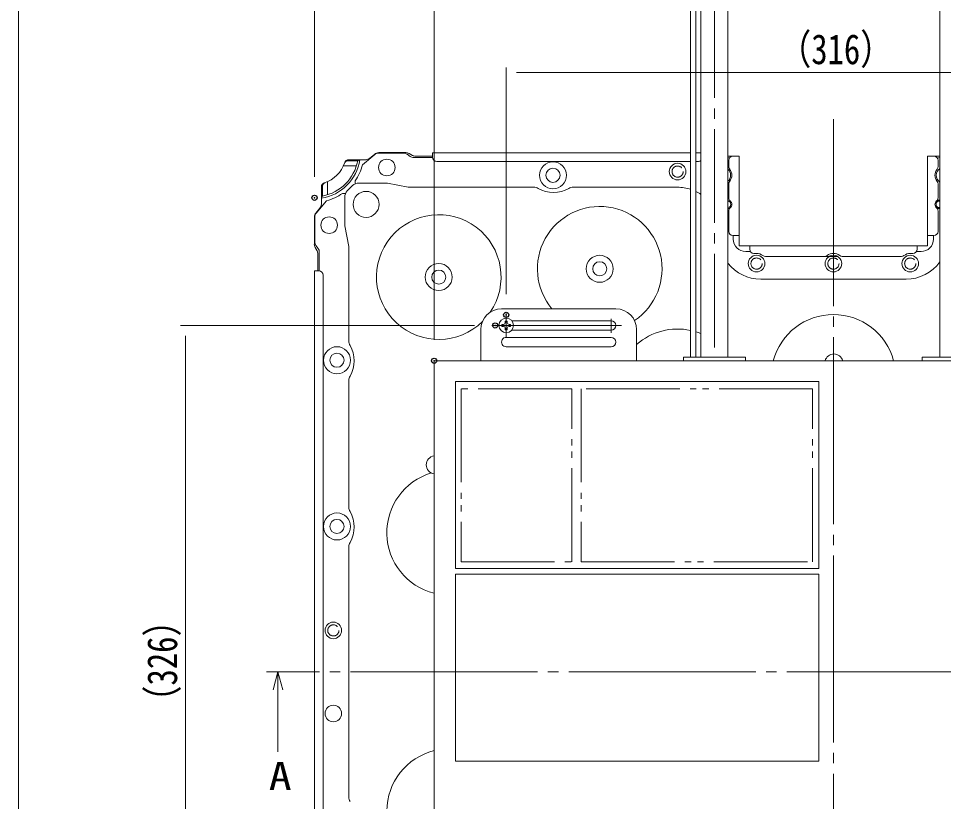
# Model space of a CAD drawing. Units: millimetres, scale not verified. Extents: x -1000 to 1000, y -692 to 693.
# Drawn here: x -1000 to -554.7, y 4.7 to 381.5 of the extents above; entities that cross this region are included whole.
import ezdxf
from ezdxf.enums import TextEntityAlignment as Align

# ---------------------------------------------------------------- set-up
doc = ezdxf.new("R2010")
doc.units = ezdxf.units.MM
doc.header["$LTSCALE"] = 5
doc.header["$PDMODE"] = 32
doc.header["$PDSIZE"] = 2.5
for name, pattern in [('CHAIN2', [12, 9, -1, 1, -1]), ('DASHED1', [1.8, 1.2, -0.6]), ('DASHED3', [4, 3, -1]), ('DOUBLE_CHAIN2', [12.8, 9, -1, 0.6, -0.6, 0.6, -1]), ('LONG_CHAIN', [21, 18, -1, 1, -1])]:
    doc.linetypes.add(name, pattern=pattern)
for name, color, linetype, lineweight in [('0-0_zumenwaku', 5, 'Continuous', 9), ('0-2_中心線', 1, 'LONG_CHAIN', 9), ('0-3_一般寸法', 1, 'Continuous', 9), ('0-4_0', 3, 'Continuous', 9), ('0-6_0-0', 3, 'Continuous', 9), ('0-8_1-1', 2, 'Continuous', 9), ('0-9_1-6', 7, 'Continuous', 9), ('0-A_1-2', 7, 'Continuous', 9), ('0-B_center', 1, 'LONG_CHAIN', 9), ('0-F_SCREW', 2, 'Continuous', 9)]:
    doc.layers.add(name, color=color, linetype=linetype, lineweight=lineweight)
doc.layers.add('0-5_Defpoints', color=7, linetype='Continuous')
doc.layers.add('0-7_10', color=3, linetype='Continuous')
doc.styles.add('ＭＳ ゴシック', font='')
doc.styles.get('ＭＳ ゴシック').set_extended_font_data('MS Gothic')

msp = doc.modelspace()

# ---------------------------------------------------------------- linework, layer by layer
at = {"layer": '0-0_zumenwaku'}
msp.add_lwpolyline([(-999.994, -692.449), (1000.006, -692.449), (1000.006, 692.551), (-999.994, 692.551)], close=True, dxfattribs=at)
at = {"layer": '0-2_中心線'}
for p, q in [((-607.67, 333.094), (-607.67, -219.777)), ((-330.084, 67.055), (-880.559, 67.055))]:
    msp.add_line(p, q, dxfattribs=at)
at = {"layer": '0-3_一般寸法'}
for p, q in [((-857.471, 305.226), (-857.471, 427.967)), ((-799.92, 226.805), (-799.92, 392.967)), ((-765.17, 248.877), (-765.17, 357.967)), ((-760.17, 355.467), (-454.67, 355.467)), ((-780.491, 233.808), (-922.068, 233.808)), ((-919.568, 228.808), (-919.568, -87.183))]:
    msp.add_line(p, q, dxfattribs=at)
at = {"layer": '0-4_0'}
for p, q in [((-658.42, 451.65), (-658.42, 218.555)), ((-671.42, 444.836), (-671.42, 218.555)), ((-556.42, 444.836), (-556.42, 218.555)), ((-712.42, 241.805), (-767.42, 241.805)), ((-714.67, 236.055), (-762.487, 236.055)), ((-777.42, 216.805), (-777.42, 231.805)), ((-702.42, 216.805), (-702.42, 231.805)), ((-714.67, 228.055), (-765.17, 228.055)), ((-714.67, 231.555), (-762.492, 231.555)), ((-714.67, 223.555), (-765.17, 223.555)), ((-679.92, 216.805), (-679.92, 218.555)), ((-679.92, 218.555), (-649.92, 218.555)), ((-679.92, 216.805), (-679.92, 218.555)), ((-649.92, 216.805), (-649.92, 218.555)), ((-564.92, 216.805), (-564.92, 218.555)), ((-564.92, 218.555), (-534.92, 218.555)), ((-799.92, 216.805), (-799.92, -83.195)), ((-414.92, 216.805), (-799.92, 216.805)), ((-789.67, 206.805), (-614.67, 206.805)), ((-789.67, 206.805), (-789.67, 116.805)), ((-614.67, 206.805), (-614.67, 116.805)), ((-789.67, 116.805), (-614.67, 116.805)), ((-789.67, 114.055), (-614.67, 114.055)), ((-789.67, 114.055), (-789.67, 24.055)), ((-614.67, 114.055), (-614.67, 24.055)), ((-789.67, 24.055), (-614.67, 24.055))]:
    msp.add_line(p, q, dxfattribs=at)
at = {"layer": '0-4_0', "color": 1, "linetype": 'CHAIN2'}
msp.add_line((-664.92, 448.243), (-664.92, 218.555), dxfattribs=at)
at = {"layer": '0-4_0', "color": 2}
for p, q in [((-676.42, 218.555), (-676.42, 442.216)), ((-673.92, 218.555), (-673.92, 443.526)), ((-671.42, 218.555), (-671.42, 229.192)), ((-556.42, 229.192), (-556.42, 226.987))]:
    msp.add_line(p, q, dxfattribs=at)
at = {"layer": '0-4_0', "color": 6, "linetype": 'DOUBLE_CHAIN2'}
for points in [[(-786.92, 120.055), (-733.67, 120.055), (-733.67, 203.305), (-786.92, 203.305)], [(-729.17, 120.055), (-617.67, 120.055), (-617.67, 203.305), (-729.17, 203.305)]]:
    msp.add_lwpolyline(points, close=True, dxfattribs=at)
at = {"layer": '0-4_0'}
for centre, radius, start, end in [((-767.42, 231.805), 10, 90, 180), ((-712.42, 231.805), 10, 0, 90), ((-714.67, 233.805), 2.25, 270, 90), ((-765.17, 225.805), 2.25, 90, 270.00039), ((-714.67, 225.805), 2.25, 270, 90), ((-799.296, 166.725), 4.375, 98.20479, 260.8679)]:
    msp.add_arc(centre, radius, start, end, dxfattribs=at)
at = {"layer": '0-4_0', "color": 1}
msp.add_arc((-607.42, 215.652), 4.404, 15.18929, 164.81071, dxfattribs=at)
at = {"layer": '0-5_Defpoints'}
for p in [(-857.471, 295.226), (-765.17, 238.877), (-770.491, 233.808), (-799.92, 216.805)]:
    msp.add_point(p, dxfattribs=at)
at = {"layer": '0-6_0-0'}
for q in [(-877.453, 58.362), (-875.123, 28.608), (-872.794, 58.362)]:
    msp.add_line((-875.123, 67.055), q, dxfattribs=at)
at = {"layer": '0-8_1-1', "color": 7}
for p, q in [((-828.511, 316.241), (-830.83, 314.27)), ((-813.461, 316.955), (-826.568, 316.955)), ((-810.358, 315.645), (-811.982, 316.565)), ((-800.67, 314.755), (-800.67, 316.855)), ((-800.67, 316.855), (-676.42, 316.855)), ((-673.92, 316.855), (-671.42, 316.855)), ((-832.773, 313.555), (-841.057, 313.555)), ((-808.879, 315.255), (-800.67, 315.255)), ((-676.42, 312.755), (-798.67, 312.755)), ((-672.671, 312.755), (-673.92, 312.755)), ((-658.42, 315.255), (-652.971, 315.255)), ((-658.071, 310.245), (-658.071, 313.255)), ((-652.971, 277.055), (-652.971, 315.255)), ((-562.37, 277.055), (-562.37, 315.255)), ((-556.42, 315.255), (-562.37, 315.255)), ((-557.27, 310.245), (-557.27, 313.255)), ((-854.17, 292.158), (-854.17, 300.442)), ((-658.071, 295.225), (-658.071, 301.866)), ((-557.27, 295.225), (-557.27, 301.866)), ((-856.856, 287.896), (-854.885, 290.215)), ((-857.57, 272.846), (-857.57, 285.952)), ((-658.071, 279.055), (-658.071, 288.885)), ((-557.27, 279.055), (-557.27, 288.885)), ((-656.07, 277.055), (-652.971, 277.055)), ((-559.271, 277.055), (-562.37, 277.055)), ((-647.971, 270.455), (-647.971, 272.055)), ((-647.971, 272.055), (-567.37, 272.055)), ((-567.37, 270.455), (-567.37, 272.055)), ((-856.26, 269.743), (-857.181, 271.367)), ((-855.871, 268.264), (-855.871, 260.055)), ((-644.671, 268.455), (-645.97, 268.455)), ((-570.67, 268.455), (-569.371, 268.455)), ((-640.375, 266.955), (-611.966, 266.955)), ((-574.966, 266.955), (-603.375, 266.955)), ((-857.471, 260.055), (-857.472, 67.055)), ((-855.371, 260.055), (-857.471, 260.055)), ((-853.371, 258.055), (-853.372, 67.055)), ((-857.471, -125.945), (-857.472, 67.055)), ((-853.371, -123.945), (-853.372, 67.055))]:
    msp.add_line(p, q, dxfattribs=at)
at = {"layer": '0-8_1-1', "color": 4}
for p, q in [((-814.652, 316.755), (-826.564, 316.755)), ((-828.496, 316.051), (-834.432, 311.055)), ((-811.462, 315.136), (-812.878, 316.175)), ((-809.688, 314.555), (-800.66, 314.555)), ((-556.471, 314.555), (-556.42, 314.555)), ((-837.92, 301.928), (-837.92, 303.42)), ((-841.69, 298.536), (-839.151, 301.075)), ((-836.181, 302.305), (-822.42, 302.305)), ((-822.42, 302.305), (-812.42, 300.305)), ((-751.894, 300.305), (-812.42, 300.305)), ((-682.67, 300.305), (-732.947, 300.305)), ((-842.543, 297.306), (-844.034, 297.306)), ((-842.92, 295.566), (-842.92, 281.805)), ((-657.693, 294.056), (-658.42, 294.056)), ((-557.648, 294.056), (-556.671, 294.056)), ((-856.666, 287.881), (-851.67, 293.818)), ((-657.692, 290.056), (-658.42, 290.056)), ((-557.649, 290.056), (-556.671, 290.056)), ((-857.371, 274.038), (-857.37, 285.949)), ((-842.92, 281.805), (-840.92, 271.805)), ((-655.87, 275.356), (-655.87, 277.055)), ((-559.471, 275.356), (-559.471, 277.055)), ((-855.751, 270.847), (-856.79, 272.264)), ((-840.92, 271.805), (-840.92, 226.279)), ((-855.171, 260.045), (-855.171, 269.073)), ((-649.87, 269.356), (-647.641, 269.356)), ((-565.471, 269.356), (-567.7, 269.356)), ((-642.671, 256.055), (-572.67, 256.055)), ((-840.92, 207.332), (-840.92, 146.279)), ((-840.92, 127.332), (-840.92, 6.779))]:
    msp.add_line(p, q, dxfattribs=at)
at = {"layer": '0-8_1-1'}
for p, q in [((-841.233, 313.049), (-836.694, 313.049)), ((-836.694, 313.049), (-835.591, 313.555)), ((-837.328, 310.555), (-843.599, 310.555)), ((-851.17, 296.713), (-851.17, 302.984)), ((-853.664, 300.618), (-853.665, 296.079)), ((-853.665, 296.079), (-854.17, 294.976))]:
    msp.add_line(p, q, dxfattribs=at)
at = {"layer": '0-8_1-1', "color": 7, "linetype": 'DASHED1'}
msp.add_line((-611.966, 266.955), (-603.375, 266.955), dxfattribs=at)
at = {"layer": '0-8_1-1', "color": 4}
for centre, radius in [((-822.67, 309.805), 4), ((-742.67, 306.055), 6.5), ((-682.67, 307.805), 4), ((-742.67, 306.055), 3.4), ((-832.67, 292.055), 6.25), ((-850.42, 282.055), 4), ((-720.171, 261.055), 6.5), ((-644.671, 263.555), 4), ((-607.67, 263.555), 4), ((-570.67, 263.555), 4), ((-797.67, 257.055), 6.5), ((-720.171, 261.055), 3.4), ((-797.67, 257.055), 3.4), ((-846.67, 217.055), 6.5), ((-846.67, 217.055), 3.4), ((-846.67, 137.055), 6.5), ((-846.67, 137.055), 3.4), ((-848.42, 87.055), 4), ((-848.42, 47.055), 4)]:
    msp.add_circle(centre, radius, dxfattribs=at)
at = {"layer": '0-8_1-1', "color": 3, "linetype": 'DASHED3'}
for centre in [(-682.67, 307.805), (-644.671, 263.555), (-607.67, 263.555), (-570.67, 263.555), (-848.42, 87.055)]:
    msp.add_circle(centre, 2.7, dxfattribs=at)
at = {"layer": '0-8_1-1', "color": 7}
for centre, radius, start, end in [((-826.568, 313.955), 3, 90, 130.36461), ((-813.461, 313.955), 3, 60.46451, 90), ((-857.67, 317.055), 22.355, 279.00734, 350.99266), ((-857.67, 317.055), 21.355, 280.81168, 349.18811), ((-857.67, 317.055), 15.5, 288.31772, 341.68228), ((-841.057, 311.555), 2, 90, 161.68265), ((-832.773, 316.555), 3, 270, 310.36461), ((-808.879, 318.255), 3, 240.46368, 270), ((-798.67, 314.755), 2, 180, 270), ((-672.671, 314.755), 2, 270, 308.6842), ((-656.07, 313.255), 2, 90, 180), ((-559.271, 313.255), 2, 0, 90), ((-656.07, 310.245), 2, 180, 219.40067), ((-661.171, 306.055), 4.6, 320.5994, 39.4006), ((-554.17, 306.055), 4.6, 140.5994, 219.4006), ((-559.271, 310.245), 2, 320.59933, 0), ((-656.07, 301.866), 2, 140.59933, 180), ((-559.271, 301.866), 2, 0, 39.40067), ((-852.17, 300.442), 2, 108.31735, 180), ((-656.07, 295.225), 2, 180, 230.64368), ((-559.271, 295.225), 2, 309.35632, 0), ((-857.17, 292.158), 3, 319.63539, 0), ((-658.67, 292.055), 1.6, 278.98892, 81.01108), ((-656.07, 288.885), 2, 129.35632, 180), ((-658.67, 292.055), 2.1, 309.3576, 50.6424), ((-556.671, 292.055), 2.1, 129.3576, 230.6424), ((-556.671, 292.055), 1.6, 81.01032, 278.98968), ((-559.271, 288.885), 2, 0, 50.64368), ((-854.57, 285.953), 3, 139.63539, 180), ((-656.07, 279.055), 2, 180, 270), ((-559.271, 279.055), 2, 270, 0), ((-854.571, 272.846), 3, 180, 209.53549), ((-858.871, 268.264), 3, 0, 29.53632), ((-645.97, 270.455), 2, 180, 270), ((-644.671, 263.555), 4.9, 51.50006, 90), ((-640.375, 268.955), 2, 231.50157, 270), ((-611.966, 268.955), 2, 270, 308.49843), ((-607.67, 263.555), 4.9, 51.49962, 128.50038), ((-603.375, 268.955), 2, 231.50157, 270), ((-574.966, 268.955), 2, 270, 308.49843), ((-570.67, 263.555), 4.9, 90, 128.49994), ((-569.371, 270.455), 2, 270, 0), ((-855.371, 258.055), 2, 0, 90)]:
    msp.add_arc(centre, radius, start, end, dxfattribs=at)
at = {"layer": '0-8_1-1', "color": 4}
for centre, radius, start, end in [((-826.564, 313.755), 3, 90, 130.07988), ((-814.652, 313.755), 3, 53.74596, 90), ((-809.688, 317.555), 3, 233.74596, 270), ((-658.87, 311.555), 3, 68.1037, 81.37574), ((-556.471, 311.555), 3, 90, 111.8963), ((-857.67, 317.055), 24, 325.37781, 345.52242), ((-661.171, 306.055), 4, 313.43305, 46.56695), ((-554.17, 306.055), 4, 124.22932, 235.77068), ((-838.72, 295.566), 4.2, 134.99953, 180), ((-836.181, 298.105), 4.2, 90, 135), ((-751.894, 296.105), 4.2, 60.43446, 90), ((-742.42, 312.805), 15, 240.43454, 299.56546), ((-732.947, 296.105), 4.2, 90, 119.56554), ((-682.67, 280.305), 20, 71.78986, 90), ((-857.67, 317.055), 24, 284.47734, 304.62219), ((-682.67, 280.305), 20, 55.77113, 64.05533), ((-556.671, 292.056), 2, 82.81608, 90), ((-556.671, 292.056), 2, 270, 277.18392), ((-854.37, 285.949), 3, 139.92012, 180), ((-854.371, 274.038), 3, 180, 216.25404), ((-649.87, 275.356), 6, 180, 270), ((-565.471, 275.356), 6, 270, 0), ((-858.171, 269.073), 3, 0, 36.25404), ((-642.671, 276.055), 20, 218.04757, 270), ((-572.67, 276.055), 20, 270, 324.34084), ((-836.72, 226.279), 4.2, 180, 209.56554), ((-853.42, 216.805), 15, 330.43454, 29.56546), ((-836.72, 207.332), 4.2, 150.43446, 180), ((-836.72, 146.279), 4.2, 180, 209.56554), ((-853.42, 136.805), 15, 330.43454, 29.56546), ((-836.72, 127.332), 4.2, 150.43446, 180), ((-836.72, 6.779), 4.2, 180, 209.56554)]:
    msp.add_arc(centre, radius, start, end, dxfattribs=at)
at = {"layer": '0-8_1-1'}
for centre, start, end in [((-841.233, 311.05), 90, 159.92885), ((-851.664, 300.618), 110.0708, 179.99965)]:
    msp.add_arc(centre, 2, start, end, dxfattribs=at)
at = {"layer": '0-9_1-6'}
for centre, start, end in [((-720.171, 261.055), 303.93872, 219.91611), ((-797.67, 257.055), 325.82054, 314.47535), ((-607.67, 209.055), 14.97126, 165.02874), ((-682.671, 202.055), 77.97499, 131.17263), ((-682.671, 202.055), 67.97548, 73.04192), ((-792.671, 134.055), 106.59752, 256.01511), ((-792.671, 0.055), 103.98489, 255.48504)]:
    msp.add_arc(centre, 30, start, end, dxfattribs=at)
at = {"layer": '0-A_1-2', "color": 3, "linetype": 'DASHED1'}
for p, q in [((-652.971, 277.055), (-652.971, 272.055)), ((-562.37, 277.055), (-562.37, 272.055)), ((-647.971, 272.055), (-652.971, 272.055)), ((-567.37, 272.055), (-562.37, 272.055))]:
    msp.add_line(p, q, dxfattribs=at)
at = {"layer": '0-B_center'}
for p, q in [((-765.17, 228.018), (-765.17, 239.579)), ((-714.67, 230.286), (-714.67, 236.988)), ((-771.847, 233.808), (-709.741, 233.805)), ((-607.67, 218.329), (-607.67, 198.884))]:
    msp.add_line(p, q, dxfattribs=at)
at = {"layer": '0-F_SCREW'}
for p, q in [((-766.545, 234.307), (-767.27, 234.307)), ((-767.27, 234.307), (-767.27, 233.307)), ((-767.27, 233.307), (-766.545, 233.307)), ((-765.67, 235.907), (-765.67, 235.182)), ((-764.67, 235.907), (-765.67, 235.907)), ((-765.67, 232.432), (-765.67, 231.707)), ((-765.67, 231.707), (-764.67, 231.707)), ((-764.67, 235.182), (-764.67, 235.907)), ((-764.67, 231.707), (-764.67, 232.432)), ((-763.07, 234.308), (-763.795, 234.308)), ((-763.795, 233.308), (-763.07, 233.308)), ((-763.07, 233.308), (-763.07, 234.308))]:
    msp.add_line(p, q, dxfattribs=at)
msp.add_circle((-765.17, 233.808), 3.5, dxfattribs=at)
for centre, start, end in [((-766.545, 235.182), 270, 0), ((-766.545, 232.432), 0, 90), ((-763.795, 235.183), 180, 270), ((-763.795, 232.433), 90, 180)]:
    msp.add_arc(centre, 0.875, start, end, dxfattribs=at)

# ---------------------------------------------------------------- texts
at = {"layer": '0-3_一般寸法', "color": 2, "style": 'ＭＳ ゴシック', "width": 0.8}
msp.add_text('（316）', height=14.44, dxfattribs=at).set_placement((-634.08, 355.191), align=Align.BOTTOM_LEFT)
msp.add_text('（326）', height=14.44, rotation=90, dxfattribs=at).set_placement((-919.293, 44.753), align=Align.BOTTOM_LEFT)
at = {"layer": '0-7_10', "style": 'ＭＳ ゴシック', "width": 1.2}
msp.add_text('A', height=13.45, dxfattribs=at).set_placement((-879.497, 6.263), align=Align.BOTTOM_LEFT)

doc.saveas('drawing.dxf')
